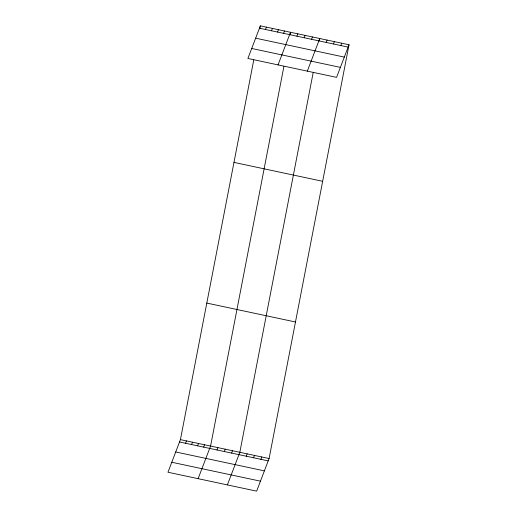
<?xml version="1.0" encoding="UTF-8"?>
<svg xmlns="http://www.w3.org/2000/svg" width="517" height="517" viewBox="0 0 517 517"><rect width="100%" height="100%" fill="white"/><g stroke="black" fill="none" stroke-linecap="round" stroke-linejoin="round"><path stroke-width="0.78" d="M349.033 44.759L336.573 77.369L247.901 58.466L260.355 25.85L349.033 44.759L269.099 458.534L256.645 491.15L167.967 472.241L180.427 439.631L253.757 59.985M259.767 28.887L260.355 25.85M283.911 66.415L210.574 446.055L198.121 478.671M290.063 34.555L290.502 32.28L278.049 64.896M313.173 72.651L239.836 452.297L227.383 484.914M319.325 40.791L319.764 38.517L307.311 71.133M265.486 29.488L266.384 27.136M271.515 30.774L272.414 28.422M277.545 32.06L278.443 29.708M283.575 33.346L284.473 30.994M296.92 36.19L297.818 33.838M304.235 37.747L305.133 35.395M311.551 39.311L312.449 36.959M326.182 42.426L327.08 40.08M333.504 43.99L334.396 41.638M185.558 443.263L186.456 440.911M340.819 45.548L341.711 43.195M191.587 444.549L192.486 442.197M197.617 445.835L198.515 443.483M203.646 447.121L204.545 444.769M216.991 449.964L217.89 447.619M224.307 451.528L225.205 449.176M231.622 453.086L232.521 450.734M246.254 456.207L247.152 453.855M253.569 457.765L254.467 455.412M260.885 459.322L261.783 456.976M259.456 28.202L348.135 47.105M255.644 38.187L344.316 57.096M251.714 48.475L340.386 67.384M233.975 162.396L322.653 181.305M206.8 303.078L295.478 321.988M180.427 439.631L269.099 458.534M179.528 441.977L268.2 460.886M175.715 451.968L264.387 470.871M171.786 462.256L260.458 481.165"/></g></svg>
